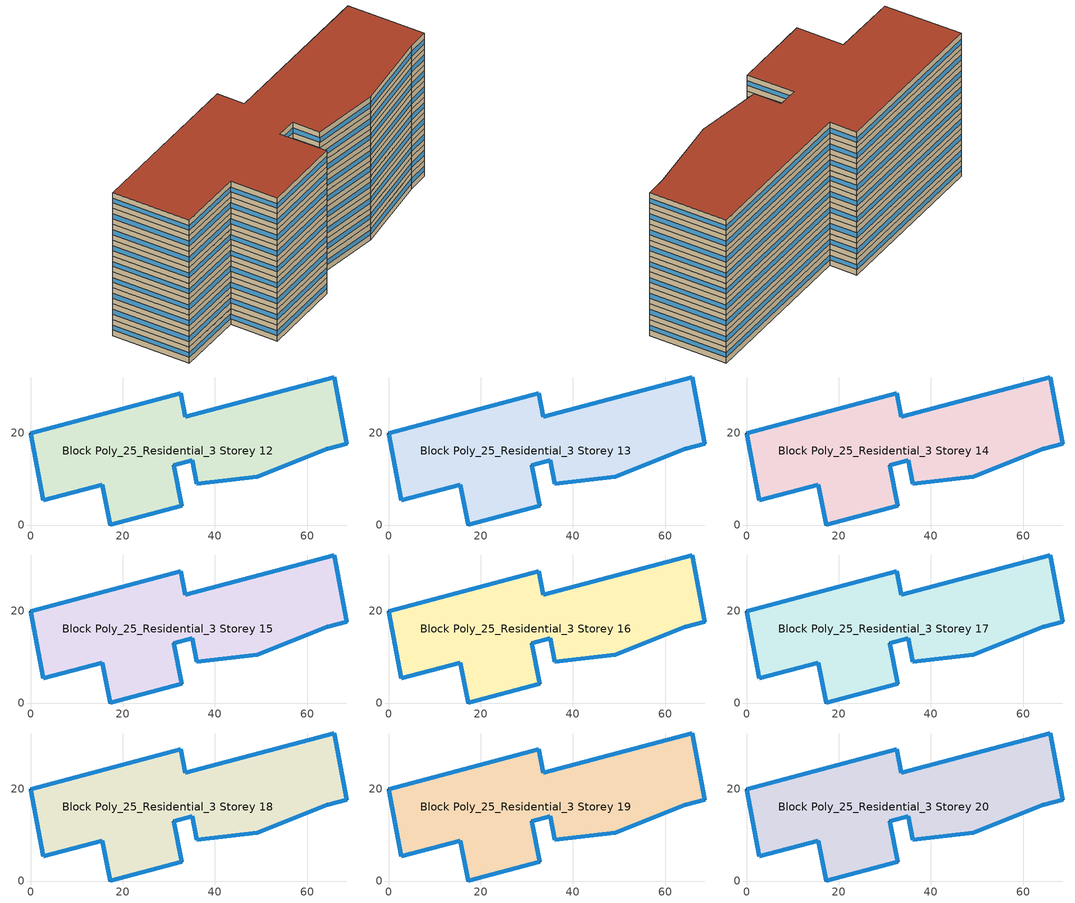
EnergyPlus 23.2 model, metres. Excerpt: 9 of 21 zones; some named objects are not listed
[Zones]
Block Poly_25_Residential_3 Storey 12
 floor to Block Poly_25_Residential_3 Storey 11 (HSCWZ_Residential_2005_FloorSlab): 65.91,32.13 68.66,17.68 64.45,16.52 49.22,10.52 36.05,8.94 35.07,14.05 31.06,13 32.84,4.21 17.25,0 15.56,8.78 2.75,5.42 0,19.87 32.61,28.61 33.59,23.49 z36
 wall outside (HSCWZ_Residential_2005_ExtWall): 32.61,28.61 0,19.87 2.75,5.42 15.56,8.78 17.25,0 32.84,4.21 31.06,13 35.07,14.05 36.05,8.94 49.22,10.52 64.45,16.52 68.66,17.68 65.91,32.13 33.59,23.49 32.61,28.61 z36:39
 window (HSCWZ_Residential_2005_Win): 32.6,28.6 0.02,19.87 / 0,19.86 2.75,5.42 / 2.75,5.42 15.56,8.78 / 15.56,8.78 17.25,0 / 17.26,0 32.83,4.21 / 32.84,4.22 31.06,12.99 / 31.06,13 35.07,14.05 / 35.07,14.05 36.05,8.94 / 36.05,8.94 49.21,10.52 / 49.23,10.53 64.44,16.51 / 64.45,16.52 68.66,17.67 / 68.66,17.68 65.91,32.12 / 65.89,32.12 33.6,23.5 / 33.59,23.5 32.61,28.61 z37.05:37.95
Block Poly_25_Residential_3 Storey 13
 floor to Block Poly_25_Residential_3 Storey 12 (HSCWZ_Residential_2005_FloorSlab): 65.91,32.13 68.66,17.68 64.45,16.52 49.22,10.52 36.05,8.94 35.07,14.05 31.06,13 32.84,4.21 17.25,0 15.56,8.78 2.75,5.42 0,19.87 32.61,28.61 33.59,23.49 z39
 wall outside (HSCWZ_Residential_2005_ExtWall): 32.61,28.61 0,19.87 2.75,5.42 15.56,8.78 17.25,0 32.84,4.21 31.06,13 35.07,14.05 36.05,8.94 49.22,10.52 64.45,16.52 68.66,17.68 65.91,32.13 33.59,23.49 32.61,28.61 z39:42
 window (HSCWZ_Residential_2005_Win): 32.6,28.6 0.02,19.87 / 0,19.86 2.75,5.42 / 2.75,5.42 15.56,8.78 / 15.56,8.78 17.25,0 / 17.26,0 32.83,4.21 / 32.84,4.22 31.06,12.99 / 31.06,13 35.07,14.05 / 35.07,14.05 36.05,8.94 / 36.05,8.94 49.21,10.52 / 49.23,10.53 64.44,16.51 / 64.45,16.52 68.66,17.67 / 68.66,17.68 65.91,32.12 / 65.89,32.12 33.6,23.5 / 33.59,23.5 32.61,28.61 z40.05:40.95
Block Poly_25_Residential_3 Storey 14
 floor to Block Poly_25_Residential_3 Storey 13 (HSCWZ_Residential_2005_FloorSlab): 65.91,32.13 68.66,17.68 64.45,16.52 49.22,10.52 36.05,8.94 35.07,14.05 31.06,13 32.84,4.21 17.25,0 15.56,8.78 2.75,5.42 0,19.87 32.61,28.61 33.59,23.49 z42
 wall outside (HSCWZ_Residential_2005_ExtWall): 32.61,28.61 0,19.87 2.75,5.42 15.56,8.78 17.25,0 32.84,4.21 31.06,13 35.07,14.05 36.05,8.94 49.22,10.52 64.45,16.52 68.66,17.68 65.91,32.13 33.59,23.49 32.61,28.61 z42:45
 window (HSCWZ_Residential_2005_Win): 32.6,28.6 0.02,19.87 / 0,19.86 2.75,5.42 / 2.75,5.42 15.56,8.78 / 15.56,8.78 17.25,0 / 17.26,0 32.83,4.21 / 32.84,4.22 31.06,12.99 / 31.06,13 35.07,14.05 / 35.07,14.05 36.05,8.94 / 36.05,8.94 49.21,10.52 / 49.23,10.53 64.44,16.51 / 64.45,16.52 68.66,17.67 / 68.66,17.68 65.91,32.12 / 65.89,32.12 33.6,23.5 / 33.59,23.5 32.61,28.61 z43.05:43.95
Block Poly_25_Residential_3 Storey 15
 floor to Block Poly_25_Residential_3 Storey 14 (HSCWZ_Residential_2005_FloorSlab): 65.91,32.13 68.66,17.68 64.45,16.52 49.22,10.52 36.05,8.94 35.07,14.05 31.06,13 32.84,4.21 17.25,0 15.56,8.78 2.75,5.42 0,19.87 32.61,28.61 33.59,23.49 z45
 wall outside (HSCWZ_Residential_2005_ExtWall): 32.61,28.61 0,19.87 2.75,5.42 15.56,8.78 17.25,0 32.84,4.21 31.06,13 35.07,14.05 36.05,8.94 49.22,10.52 64.45,16.52 68.66,17.68 65.91,32.13 33.59,23.49 32.61,28.61 z45:48
 window (HSCWZ_Residential_2005_Win): 32.6,28.6 0.02,19.87 / 0,19.86 2.75,5.42 / 2.75,5.42 15.56,8.78 / 15.56,8.78 17.25,0 / 17.26,0 32.83,4.21 / 32.84,4.22 31.06,12.99 / 31.06,13 35.07,14.05 / 35.07,14.05 36.05,8.94 / 36.05,8.94 49.21,10.52 / 49.23,10.53 64.44,16.51 / 64.45,16.52 68.66,17.67 / 68.66,17.68 65.91,32.12 / 65.89,32.12 33.6,23.5 / 33.59,23.5 32.61,28.61 z46.05:46.95
Block Poly_25_Residential_3 Storey 16
 floor to Block Poly_25_Residential_3 Storey 15 (HSCWZ_Residential_2005_FloorSlab): 65.91,32.13 68.66,17.68 64.45,16.52 49.22,10.52 36.05,8.94 35.07,14.05 31.06,13 32.84,4.21 17.25,0 15.56,8.78 2.75,5.42 0,19.87 32.61,28.61 33.59,23.49 z48
 wall outside (HSCWZ_Residential_2005_ExtWall): 32.61,28.61 0,19.87 2.75,5.42 15.56,8.78 17.25,0 32.84,4.21 31.06,13 35.07,14.05 36.05,8.94 49.22,10.52 64.45,16.52 68.66,17.68 65.91,32.13 33.59,23.49 32.61,28.61 z48:51
 window (HSCWZ_Residential_2005_Win): 32.6,28.6 0.02,19.87 / 0,19.86 2.75,5.42 / 2.75,5.42 15.56,8.78 / 15.56,8.78 17.25,0 / 17.26,0 32.83,4.21 / 32.84,4.22 31.06,12.99 / 31.06,13 35.07,14.05 / 35.07,14.05 36.05,8.94 / 36.05,8.94 49.21,10.52 / 49.23,10.53 64.44,16.51 / 64.45,16.52 68.66,17.67 / 68.66,17.68 65.91,32.12 / 65.89,32.12 33.6,23.5 / 33.59,23.5 32.61,28.61 z49.05:49.95
Block Poly_25_Residential_3 Storey 17
 floor to Block Poly_25_Residential_3 Storey 16 (HSCWZ_Residential_2005_FloorSlab): 65.91,32.13 68.66,17.68 64.45,16.52 49.22,10.52 36.05,8.94 35.07,14.05 31.06,13 32.84,4.21 17.25,0 15.56,8.78 2.75,5.42 0,19.87 32.61,28.61 33.59,23.49 z51
 wall outside (HSCWZ_Residential_2005_ExtWall): 32.61,28.61 0,19.87 2.75,5.42 15.56,8.78 17.25,0 32.84,4.21 31.06,13 35.07,14.05 36.05,8.94 49.22,10.52 64.45,16.52 68.66,17.68 65.91,32.13 33.59,23.49 32.61,28.61 z51:54
 window (HSCWZ_Residential_2005_Win): 32.6,28.6 0.02,19.87 / 0,19.86 2.75,5.42 / 2.75,5.42 15.56,8.78 / 15.56,8.78 17.25,0 / 17.26,0 32.83,4.21 / 32.84,4.22 31.06,12.99 / 31.06,13 35.07,14.05 / 35.07,14.05 36.05,8.94 / 36.05,8.94 49.21,10.52 / 49.23,10.53 64.44,16.51 / 64.45,16.52 68.66,17.67 / 68.66,17.68 65.91,32.12 / 65.89,32.12 33.6,23.5 / 33.59,23.5 32.61,28.61 z52.05:52.95
Block Poly_25_Residential_3 Storey 18
 floor to Block Poly_25_Residential_3 Storey 17 (HSCWZ_Residential_2005_FloorSlab): 65.91,32.13 68.66,17.68 64.45,16.52 49.22,10.52 36.05,8.94 35.07,14.05 31.06,13 32.84,4.21 17.25,0 15.56,8.78 2.75,5.42 0,19.87 32.61,28.61 33.59,23.49 z54
 wall outside (HSCWZ_Residential_2005_ExtWall): 32.61,28.61 0,19.87 2.75,5.42 15.56,8.78 17.25,0 32.84,4.21 31.06,13 35.07,14.05 36.05,8.94 49.22,10.52 64.45,16.52 68.66,17.68 65.91,32.13 33.59,23.49 32.61,28.61 z54:57
 window (HSCWZ_Residential_2005_Win): 32.6,28.6 0.02,19.87 / 0,19.86 2.75,5.42 / 2.75,5.42 15.56,8.78 / 15.56,8.78 17.25,0 / 17.26,0 32.83,4.21 / 32.84,4.22 31.06,12.99 / 31.06,13 35.07,14.05 / 35.07,14.05 36.05,8.94 / 36.05,8.94 49.21,10.52 / 49.23,10.53 64.44,16.51 / 64.45,16.52 68.66,17.67 / 68.66,17.68 65.91,32.12 / 65.89,32.12 33.6,23.5 / 33.59,23.5 32.61,28.61 z55.05:55.95
Block Poly_25_Residential_3 Storey 19
 floor to Block Poly_25_Residential_3 Storey 18 (HSCWZ_Residential_2005_FloorSlab): 65.91,32.13 68.66,17.68 64.45,16.52 49.22,10.52 36.05,8.94 35.07,14.05 31.06,13 32.84,4.21 17.25,0 15.56,8.78 2.75,5.42 0,19.87 32.61,28.61 33.59,23.49 z57
 wall outside (HSCWZ_Residential_2005_ExtWall): 32.61,28.61 0,19.87 2.75,5.42 15.56,8.78 17.25,0 32.84,4.21 31.06,13 35.07,14.05 36.05,8.94 49.22,10.52 64.45,16.52 68.66,17.68 65.91,32.13 33.59,23.49 32.61,28.61 z57:60
 window (HSCWZ_Residential_2005_Win): 32.6,28.6 0.02,19.87 / 0,19.86 2.75,5.42 / 2.75,5.42 15.56,8.78 / 15.56,8.78 17.25,0 / 17.26,0 32.83,4.21 / 32.84,4.22 31.06,12.99 / 31.06,13 35.07,14.05 / 35.07,14.05 36.05,8.94 / 36.05,8.94 49.21,10.52 / 49.23,10.53 64.44,16.51 / 64.45,16.52 68.66,17.67 / 68.66,17.68 65.91,32.12 / 65.89,32.12 33.6,23.5 / 33.59,23.5 32.61,28.61 z58.05:58.95
Block Poly_25_Residential_3 Storey 20
 floor to Block Poly_25_Residential_3 Storey 19 (HSCWZ_Residential_2005_FloorSlab): 65.91,32.13 68.66,17.68 64.45,16.52 49.22,10.52 36.05,8.94 35.07,14.05 31.06,13 32.84,4.21 17.25,0 15.56,8.78 2.75,5.42 0,19.87 32.61,28.61 33.59,23.49 z60
 wall outside (HSCWZ_Residential_2005_ExtWall): 32.61,28.61 0,19.87 2.75,5.42 15.56,8.78 17.25,0 32.84,4.21 31.06,13 35.07,14.05 36.05,8.94 49.22,10.52 64.45,16.52 68.66,17.68 65.91,32.13 33.59,23.49 32.61,28.61 z60:63
 window (HSCWZ_Residential_2005_Win): 32.6,28.6 0.02,19.87 / 0,19.86 2.75,5.42 / 2.75,5.42 15.56,8.78 / 15.56,8.78 17.25,0 / 17.26,0 32.83,4.21 / 32.84,4.22 31.06,12.99 / 31.06,13 35.07,14.05 / 35.07,14.05 36.05,8.94 / 36.05,8.94 49.21,10.52 / 49.23,10.53 64.44,16.51 / 64.45,16.52 68.66,17.67 / 68.66,17.68 65.91,32.12 / 65.89,32.12 33.6,23.5 / 33.59,23.5 32.61,28.61 z61.05:61.95
 roof outside (HSCWZ_Residential_2005_Roof): 64.45,16.52 68.66,17.68 65.91,32.13 33.59,23.49 32.61,28.61 0,19.87 2.75,5.42 15.56,8.78 17.25,0 32.84,4.21 31.06,13 35.07,14.05 36.05,8.94 49.22,10.52 z63
[BUILDING]
shang4hai3shi4_Residential_3_2_9_2005: North Axis=0; Terrain=City; Loads Convergence Tolerance Value=0.04; Temperature Convergence Tolerance Value=0.4; Solar Distribution=FullExterior; Maximum Number of Warmup Days=25; Minimum Number of Warmup Days=1
[Material] Thermal Absorptance=0.9; Solar Absorptance=0.7; Visible Absorptance=0.7
Name | Roughness | Thickness | Conductivity | Density | Specific Heat
Concrete | MediumRough | 0.1 | 1.7 | 2240 | 900
Brick | MediumRough | 0.1 | 0.72 | 1920 | 840
Tile | Smooth | 0.02 | 1.3 | 2200 | 900
AsphaltFelt | Smooth | 0.01 | 0.2 | 960 | 1000
[MATERIAL] Roughness=Rough; Conductivity=0.04; Density=40; Specific Heat=1500; Thermal Absorptance=0.9; Solar Absorptance=0.7; Visible Absorptance=0.7
Name | Thickness
Insulation 0.011 | 0.011
Insulation 0.029 | 0.029
Insulation 0.044 | 0.044
[WindowMaterial:SimpleGlazingSystem]
HSCWZ_Residential_2005_Win_material: UFactor=3.7; Solar Heat Gain Coefficient=0.5475
[Construction]
HSCWZ_Residential_2005_FloorSlab: Tile, Concrete, Insulation 0.044, Concrete, Tile
HSCWZ_Residential_2005_Win: HSCWZ_Residential_2005_Win_material
[CONSTRUCTION]
HSCWZ_Residential_2005_Roof: AsphaltFelt, Concrete, Insulation 0.029
HSCWZ_Residential_2005_ExtWall: Brick, Concrete, Insulation 0.011
[ZONE] Type=1; Multiplier=1; Ceiling Height=autocalculate; Volume=autocalculate; Floor Area=autocalculate; Part of Total Floor Area=Yes
Block Poly_25_Residential_3 Storey 12; Block Poly_25_Residential_3 Storey 13; Block Poly_25_Residential_3 Storey 14; Block Poly_25_Residential_3 Storey 15; Block Poly_25_Residential_3 Storey 16; Block Poly_25_Residential_3 Storey 17; Block Poly_25_Residential_3 Storey 18; Block Poly_25_Residential_3 Storey 19; Block Poly_25_Residential_3 Storey 20
[PEOPLE] Number of People Schedule=People_Schedule; Number of People Calculation Method=Area/Person; Floor Area per Person=18; Fraction Radiant=0.3; Sensible Heat Fraction=autocalculate; Activity Level Schedule=CN_GenericActivityLevel; Carbon Dioxide Generation Rate=3.82e-08; Enable ASHRAE 55 Comfort Warnings=No; Mean Radiant Temperature Calculation Type=ZoneAveraged; Clothing Insulation Calculation Method=ClothingInsulationSchedule; Cold Stress Temperature Threshold=15.56; Heat Stress Temperature Threshold=30
Name | Zone or ZoneList or Space or SpaceList
People_Block Poly_25_Residential_3 Storey 12 | Block Poly_25_Residential_3 Storey 12
People_Block Poly_25_Residential_3 Storey 13 | Block Poly_25_Residential_3 Storey 13
People_Block Poly_25_Residential_3 Storey 14 | Block Poly_25_Residential_3 Storey 14
People_Block Poly_25_Residential_3 Storey 15 | Block Poly_25_Residential_3 Storey 15
People_Block Poly_25_Residential_3 Storey 16 | Block Poly_25_Residential_3 Storey 16
People_Block Poly_25_Residential_3 Storey 17 | Block Poly_25_Residential_3 Storey 17
People_Block Poly_25_Residential_3 Storey 18 | Block Poly_25_Residential_3 Storey 18
People_Block Poly_25_Residential_3 Storey 19 | Block Poly_25_Residential_3 Storey 19
People_Block Poly_25_Residential_3 Storey 20 | Block Poly_25_Residential_3 Storey 20
[LIGHTS] Schedule=Lights_Schedule; Design Level Calculation Method=Watts/Area; Watts per Zone Floor Area=7; Return Air Fraction=0; Fraction Radiant=0; Fraction Visible=0; Fraction Replaceable=1; EndUse Subcategory=General; Return Air Fraction Calculated from Plenum Temperature=No; Return Air Fraction Function of Plenum Temperature Coefficient 1=0; Return Air Fraction Function of Plenum Temperature Coefficient 2=0
Name | Zone or ZoneList or Space or SpaceList
Lights_Block Poly_25_Residential_3 Storey 12 | Block Poly_25_Residential_3 Storey 12
Lights_Block Poly_25_Residential_3 Storey 13 | Block Poly_25_Residential_3 Storey 13
Lights_Block Poly_25_Residential_3 Storey 14 | Block Poly_25_Residential_3 Storey 14
Lights_Block Poly_25_Residential_3 Storey 15 | Block Poly_25_Residential_3 Storey 15
Lights_Block Poly_25_Residential_3 Storey 16 | Block Poly_25_Residential_3 Storey 16
Lights_Block Poly_25_Residential_3 Storey 17 | Block Poly_25_Residential_3 Storey 17
Lights_Block Poly_25_Residential_3 Storey 18 | Block Poly_25_Residential_3 Storey 18
Lights_Block Poly_25_Residential_3 Storey 19 | Block Poly_25_Residential_3 Storey 19
Lights_Block Poly_25_Residential_3 Storey 20 | Block Poly_25_Residential_3 Storey 20
[ELECTRICEQUIPMENT] Schedule=ElectricEquipment_Schedule; Design Level Calculation Method=Watts/Area; Watts per Zone Floor Area=5.5; Fraction Latent=0; Fraction Radiant=0; Fraction Lost=0; EndUse Subcategory=General
Name | Zone or ZoneList or Space or SpaceList
ElectricEquipment_Block Poly_25_Residential_3 Storey 12 | Block Poly_25_Residential_3 Storey 12
ElectricEquipment_Block Poly_25_Residential_3 Storey 13 | Block Poly_25_Residential_3 Storey 13
ElectricEquipment_Block Poly_25_Residential_3 Storey 14 | Block Poly_25_Residential_3 Storey 14
ElectricEquipment_Block Poly_25_Residential_3 Storey 15 | Block Poly_25_Residential_3 Storey 15
ElectricEquipment_Block Poly_25_Residential_3 Storey 16 | Block Poly_25_Residential_3 Storey 16
ElectricEquipment_Block Poly_25_Residential_3 Storey 17 | Block Poly_25_Residential_3 Storey 17
ElectricEquipment_Block Poly_25_Residential_3 Storey 18 | Block Poly_25_Residential_3 Storey 18
ElectricEquipment_Block Poly_25_Residential_3 Storey 19 | Block Poly_25_Residential_3 Storey 19
ElectricEquipment_Block Poly_25_Residential_3 Storey 20 | Block Poly_25_Residential_3 Storey 20
[ZONEINFILTRATION:DESIGNFLOWRATE] Schedule=AirEx_ConditionedTime_Schedule; Design Flow Rate Calculation Method=AirChanges/Hour; Air Changes per Hour=1; Constant Term Coefficient=1; Temperature Term Coefficient=0; Velocity Term Coefficient=0; Velocity Squared Term Coefficient=0
Name | Zone or ZoneList or Space or SpaceList
Infil 13 | Block Poly_25_Residential_3 Storey 12
Infil 14 | Block Poly_25_Residential_3 Storey 13
Infil 15 | Block Poly_25_Residential_3 Storey 14
Infil 16 | Block Poly_25_Residential_3 Storey 15
Infil 17 | Block Poly_25_Residential_3 Storey 16
Infil 18 | Block Poly_25_Residential_3 Storey 17
Infil 19 | Block Poly_25_Residential_3 Storey 18
Infil 20 | Block Poly_25_Residential_3 Storey 19
Infil 21 | Block Poly_25_Residential_3 Storey 20
[HVACTEMPLATE:ZONE:IDEALLOADSAIRSYSTEM] Template Thermostat=HVACTemp; System Availability Schedule=HVAC_ConditionedTime_Schedule; Maximum Heating Supply Air Temperature=50; Minimum Cooling Supply Air Temperature=13; Maximum Heating Supply Air Humidity Ratio=0.0156; Minimum Cooling Supply Air Humidity Ratio=0.0077; Heating Limit=NoLimit; Cooling Limit=NoLimit; Heating Availability Schedule=Heating_Period_Schedule; Cooling Availability Schedule=Cooling_Period_Schedule; Dehumidification Control Type=ConstantSensibleHeatRatio; Cooling Sensible Heat Ratio=0.7; Dehumidification Setpoint=60; Humidification Control Type=None; Humidification Setpoint=30; Outdoor Air Method=None; Outdoor Air Flow Rate per Person=0.00944; Outdoor Air Flow Rate per Zone Floor Area=0; Outdoor Air Flow Rate per Zone=0; Demand Controlled Ventilation Type=None; Outdoor Air Economizer Type=NoEconomizer; Heat Recovery Type=None; Sensible Heat Recovery Effectiveness=0.7; Latent Heat Recovery Effectiveness=0.65
Block Poly_25_Residential_3 Storey 12; Block Poly_25_Residential_3 Storey 13; Block Poly_25_Residential_3 Storey 14; Block Poly_25_Residential_3 Storey 15; Block Poly_25_Residential_3 Storey 16; Block Poly_25_Residential_3 Storey 17; Block Poly_25_Residential_3 Storey 18; Block Poly_25_Residential_3 Storey 19; Block Poly_25_Residential_3 Storey 20
[SCHEDULE:COMPACT]
People_Schedule: Through: 12/31, For: Weekdays, Until: 06:00, 0.98, Until: 07:00, 0.85, Until: 08:00, 0.65, Until: 17:00, 0.1, Until: 19:00, 0.75, Until: 22:00, 0.9, Until: 24:00, 0.95, For: AllOtherDays, Until: 09:00, 0.95, Until: 18:00, 0.6, Until: 24:00, 0.9
Lights_Schedule: Through: 12/31, For: AllDays, Until: 19:00, 0, Until: 24:00, 1
ElectricEquipment_Schedule: Through: 12/31, For: AllDays, Until: 12:00, 0.23, Until: 14:00, 0.69, Until: 20:00, 0.23, Until: 24:00, 1
Heating_Period_Schedule: Through: 04/15, For: AllDays, Until: 24:00, 1, Through: 11/01, For: AllDays, Until: 24:00, 0, Through: 12/31, For: AllDays, Until: 24:00, 1
Cooling_Period_Schedule: Through: 04/15, For: AllDays, Until: 24:00, 0, Through: 10/31, For: AllDays, Until: 24:00, 1, Through: 12/31, For: AllDays, Until: 24:00, 0
HVAC_ConditionedTime_Schedule: Through: 12/31, For: Weekdays, Until: 07:00, 1, Until: 19:00, 0, Until: 24:00, 1, For: AllOtherDays, Until: 24:00, 1
AirEx_ConditionedTime_Schedule: Through: 12/31, For: Weekdays, Until: 08:00, 0.5, Until: 17:00, 0, Until: 24:00, 0.5, For: AllOtherDays, Until: 24:00, 0.5
CN_GenericActivityLevel: Through: 12/31, For: Weekdays, Until: 08:00, 80, Until: 18:00, 120, Until: 24:00, 80, For: AllOtherDays, Until: 24:00, 80
